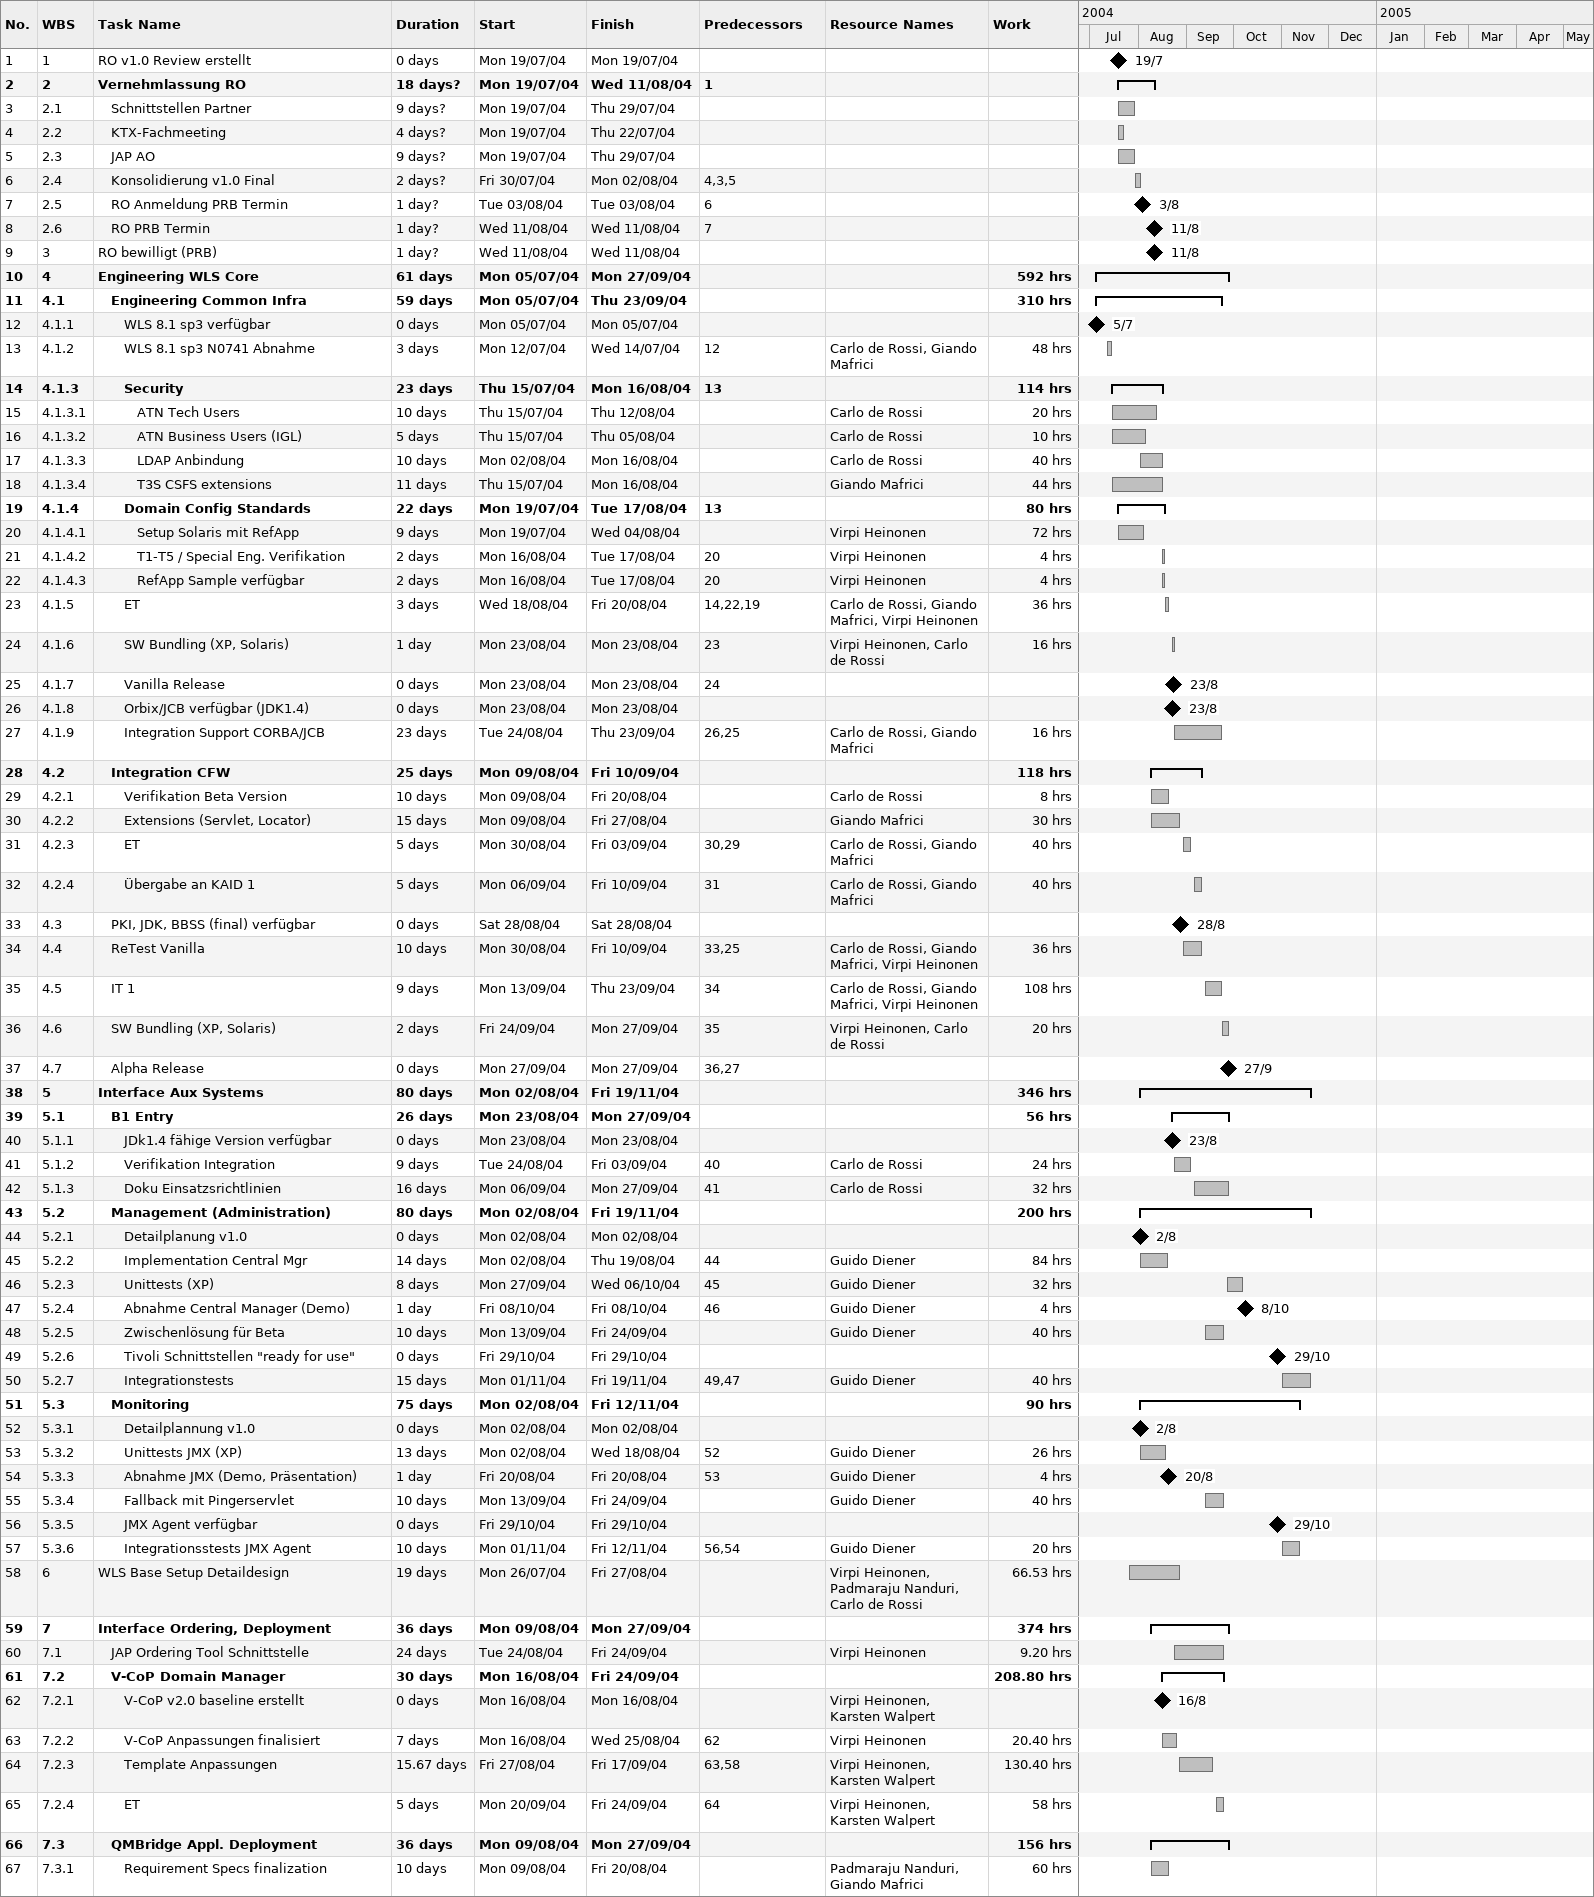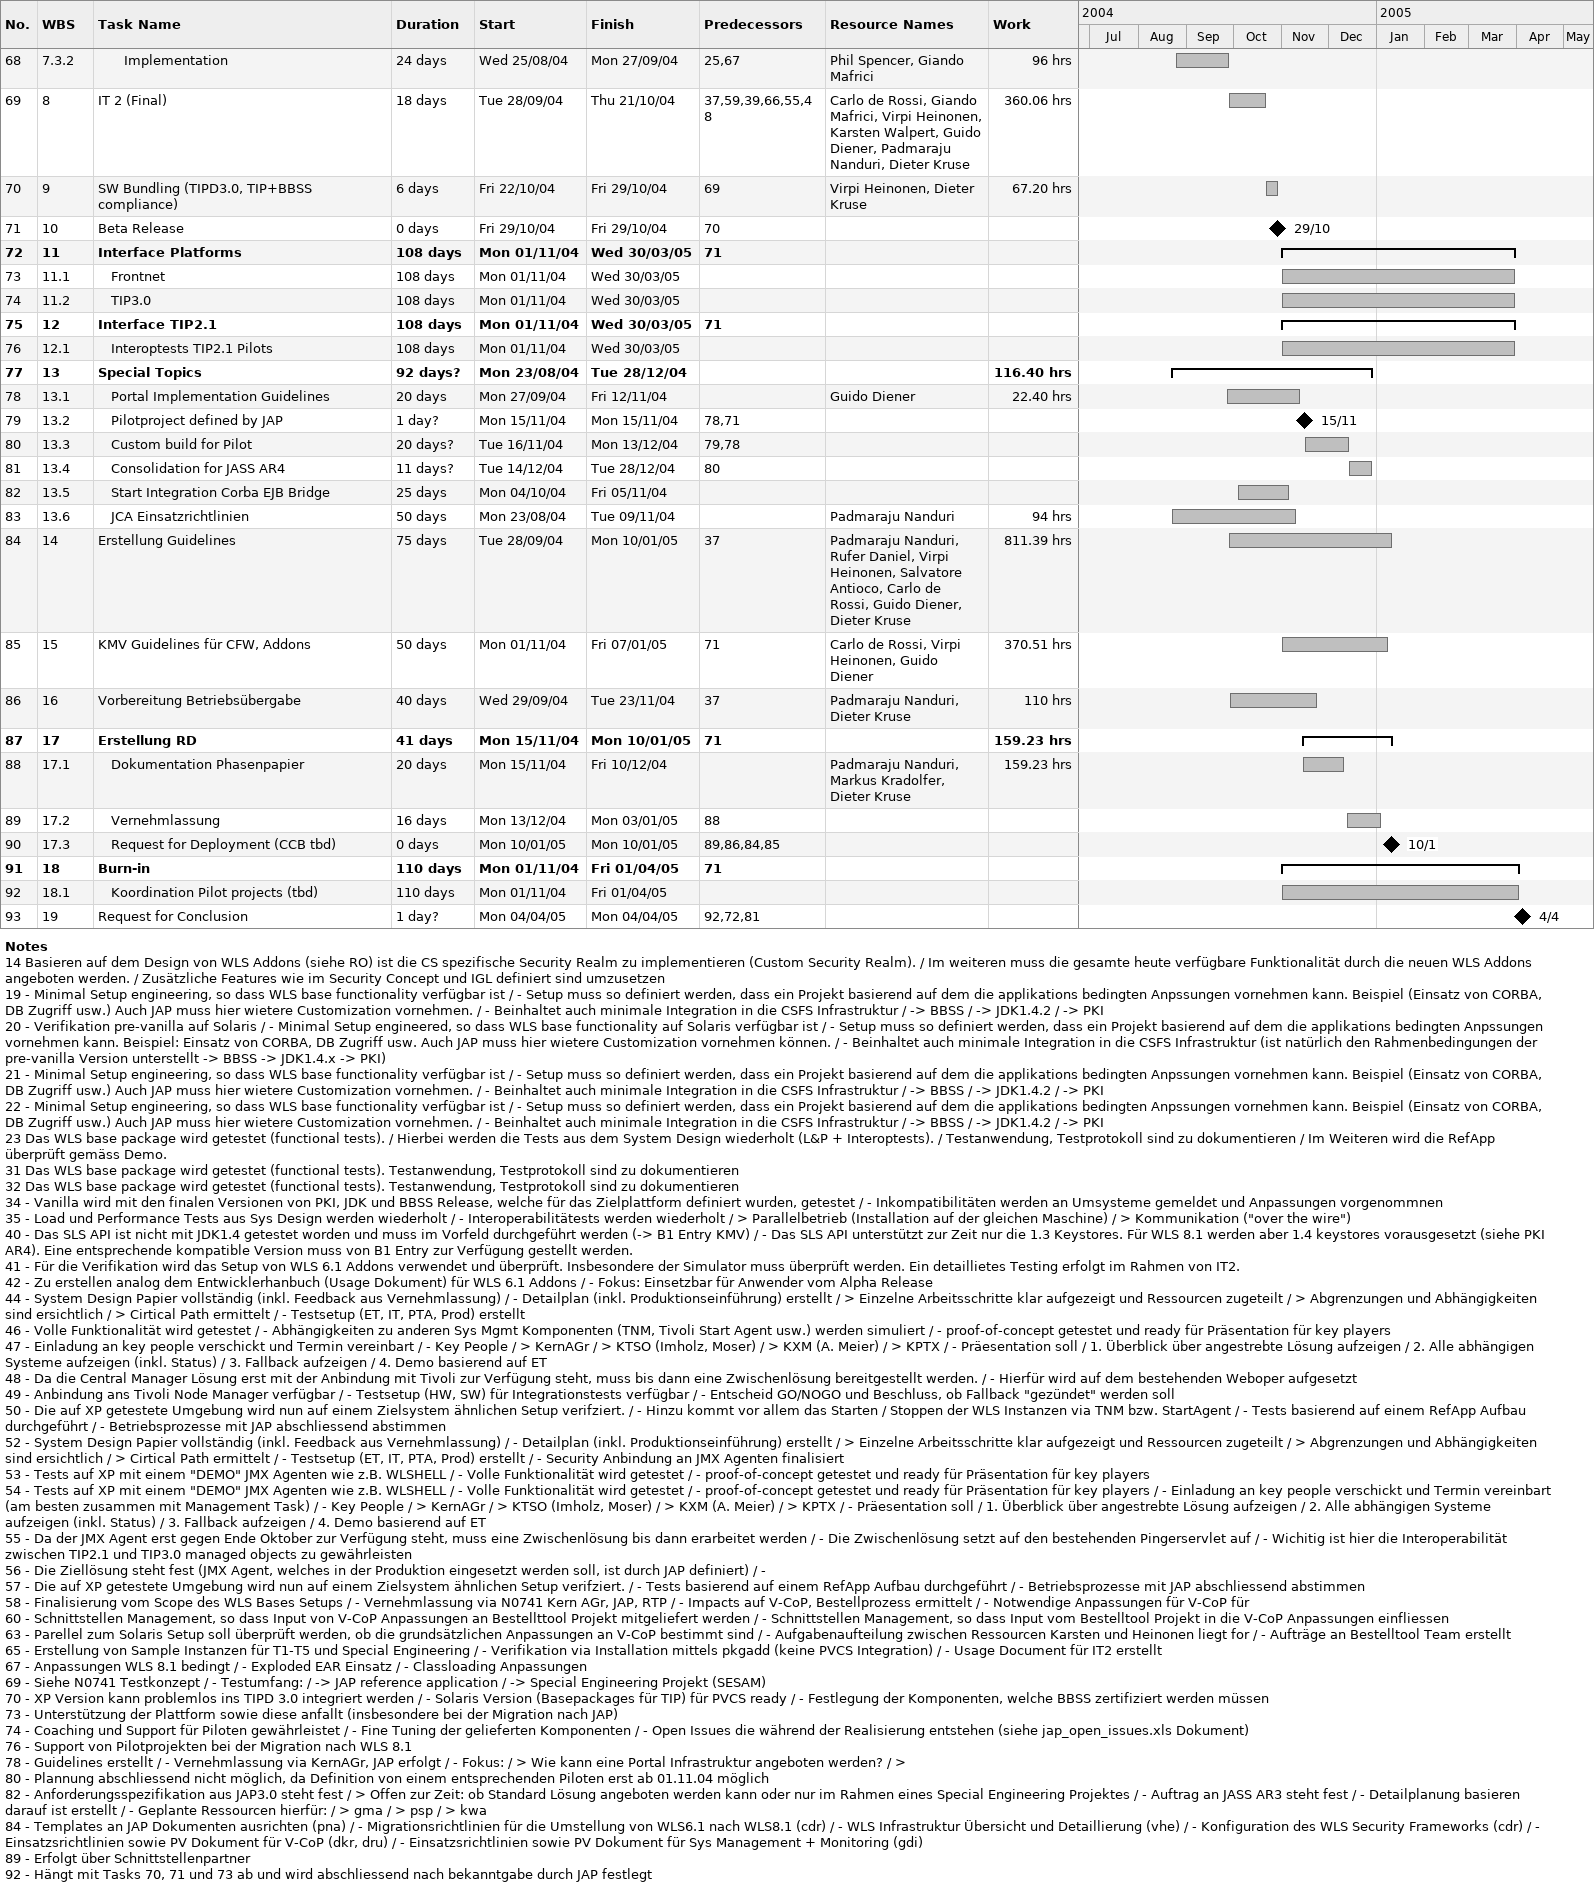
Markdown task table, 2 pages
| ID | WBS | Task | Duration | Start | Finish | Predecessors | Resources | Work (h) |
|---|---|---|---|---|---|---|---|---|
| 1 | 1 | RO v1.0 Review erstellt | 0d | 2004-07-19 | 2004-07-19 |  |  |  |
| 2 | 2 | **Vernehmlassung RO** | 18d? | 2004-07-19 | 2004-08-11 | 1 |  |  |
| 3 | 2.1 | Schnittstellen Partner | 9d? | 2004-07-19 | 2004-07-29 |  |  |  |
| 4 | 2.2 | KTX-Fachmeeting | 4d? | 2004-07-19 | 2004-07-22 |  |  |  |
| 5 | 2.3 | JAP AO | 9d? | 2004-07-19 | 2004-07-29 |  |  |  |
| 6 | 2.4 | Konsolidierung v1.0 Final | 2d? | 2004-07-30 | 2004-08-02 | 4, 3, 5 |  |  |
| 7 | 2.5 | RO Anmeldung PRB Termin | 1d? | 2004-08-03 | 2004-08-03 | 6 |  |  |
| 8 | 2.6 | RO PRB Termin | 1d? | 2004-08-11 | 2004-08-11 | 7 |  |  |
| 9 | 3 | RO bewilligt (PRB) | 1d? | 2004-08-11 | 2004-08-11 |  |  |  |
| 10 | 4 | **Engineering WLS Core** | 61d | 2004-07-05 | 2004-09-27 |  |  | 592 |
| 11 | 4.1 | **Engineering Common Infra** | 59d | 2004-07-05 | 2004-09-23 |  |  | 310 |
| 12 | 4.1.1 | WLS 8.1 sp3 verfügbar | 0d | 2004-07-05 | 2004-07-05 |  |  |  |
| 13 | 4.1.2 | WLS 8.1 sp3 N0741 Abnahme | 3d | 2004-07-12 | 2004-07-14 | 12 | Carlo de Rossi, Giando Mafrici | 48 |
| 14 | 4.1.3 | **Security** | 23d | 2004-07-15 | 2004-08-16 | 13 |  | 114 |
| 15 | 4.1.3.1 | ATN Tech Users | 10d | 2004-07-15 | 2004-08-12 |  | Carlo de Rossi | 20 |
| 16 | 4.1.3.2 | ATN Business Users (IGL) | 5d | 2004-07-15 | 2004-08-05 |  | Carlo de Rossi | 10 |
| 17 | 4.1.3.3 | LDAP Anbindung | 10d | 2004-08-02 | 2004-08-16 |  | Carlo de Rossi | 40 |
| 18 | 4.1.3.4 | T3S CSFS extensions | 11d | 2004-07-15 | 2004-08-16 |  | Giando Mafrici | 44 |
| 19 | 4.1.4 | **Domain Config Standards** | 22d | 2004-07-19 | 2004-08-17 | 13 |  | 80 |
| 20 | 4.1.4.1 | Setup Solaris mit RefApp | 9d | 2004-07-19 | 2004-08-04 |  | Virpi Heinonen | 72 |
| 21 | 4.1.4.2 | T1-T5 / Special Eng. Verifikation | 2d | 2004-08-16 | 2004-08-17 | 20 | Virpi Heinonen | 4 |
| 22 | 4.1.4.3 | RefApp Sample verfügbar | 2d | 2004-08-16 | 2004-08-17 | 20 | Virpi Heinonen | 4 |
| 23 | 4.1.5 | ET | 3d | 2004-08-18 | 2004-08-20 | 14, 22, 19 | Carlo de Rossi, Giando Mafrici, Virpi Heinonen | 36 |
| 24 | 4.1.6 | SW Bundling (XP, Solaris) | 1d | 2004-08-23 | 2004-08-23 | 23 | Virpi Heinonen, Carlo de Rossi | 16 |
| 25 | 4.1.7 | Vanilla Release | 0d | 2004-08-23 | 2004-08-23 | 24 |  |  |
| 26 | 4.1.8 | Orbix/JCB verfügbar (JDK1.4) | 0d | 2004-08-23 | 2004-08-23 |  |  |  |
| 27 | 4.1.9 | Integration Support CORBA/JCB | 23d | 2004-08-24 | 2004-09-23 | 26, 25 | Carlo de Rossi, Giando Mafrici | 16 |
| 28 | 4.2 | **Integration CFW** | 25d | 2004-08-09 | 2004-09-10 |  |  | 118 |
| 29 | 4.2.1 | Verifikation Beta Version | 10d | 2004-08-09 | 2004-08-20 |  | Carlo de Rossi | 8 |
| 30 | 4.2.2 | Extensions (Servlet, Locator) | 15d | 2004-08-09 | 2004-08-27 |  | Giando Mafrici | 30 |
| 31 | 4.2.3 | ET | 5d | 2004-08-30 | 2004-09-03 | 30, 29 | Carlo de Rossi, Giando Mafrici | 40 |
| 32 | 4.2.4 | Übergabe an KAID 1 | 5d | 2004-09-06 | 2004-09-10 | 31 | Carlo de Rossi, Giando Mafrici | 40 |
| 33 | 4.3 | PKI, JDK, BBSS (final) verfügbar | 0d | 2004-08-28 | 2004-08-28 |  |  |  |
| 34 | 4.4 | ReTest Vanilla | 10d | 2004-08-30 | 2004-09-10 | 33, 25 | Carlo de Rossi, Giando Mafrici, Virpi Heinonen | 36 |
| 35 | 4.5 | IT 1 | 9d | 2004-09-13 | 2004-09-23 | 34 | Carlo de Rossi, Giando Mafrici, Virpi Heinonen | 108 |
| 36 | 4.6 | SW Bundling (XP, Solaris) | 2d | 2004-09-24 | 2004-09-27 | 35 | Virpi Heinonen, Carlo de Rossi | 20 |
| 37 | 4.7 | Alpha Release | 0d | 2004-09-27 | 2004-09-27 | 36, 27 |  |  |
| 38 | 5 | **Interface Aux Systems** | 80d | 2004-08-02 | 2004-11-19 |  |  | 346 |
| 39 | 5.1 | **B1 Entry** | 26d | 2004-08-23 | 2004-09-27 |  |  | 56 |
| 40 | 5.1.1 | JDk1.4 fähige Version verfügbar | 0d | 2004-08-23 | 2004-08-23 |  |  |  |
| 41 | 5.1.2 | Verifikation Integration | 9d | 2004-08-24 | 2004-09-03 | 40 | Carlo de Rossi | 24 |
| 42 | 5.1.3 | Doku Einsatzsrichtlinien | 16d | 2004-09-06 | 2004-09-27 | 41 | Carlo de Rossi | 32 |
| 43 | 5.2 | **Management (Administration)** | 80d | 2004-08-02 | 2004-11-19 |  |  | 200 |
| 44 | 5.2.1 | Detailplanung v1.0 | 0d | 2004-08-02 | 2004-08-02 |  |  |  |
| 45 | 5.2.2 | Implementation Central Mgr | 14d | 2004-08-02 | 2004-08-19 | 44 | Guido Diener | 84 |
| 46 | 5.2.3 | Unittests (XP) | 8d | 2004-09-27 | 2004-10-06 | 45 | Guido Diener | 32 |
| 47 | 5.2.4 | Abnahme Central Manager (Demo) | 1d | 2004-10-08 | 2004-10-08 | 46 | Guido Diener | 4 |
| 48 | 5.2.5 | Zwischenlösung für Beta | 10d | 2004-09-13 | 2004-09-24 |  | Guido Diener | 40 |
| 49 | 5.2.6 | Tivoli Schnittstellen "ready for use" | 0d | 2004-10-29 | 2004-10-29 |  |  |  |
| 50 | 5.2.7 | Integrationstests | 15d | 2004-11-01 | 2004-11-19 | 49, 47 | Guido Diener | 40 |
| 51 | 5.3 | **Monitoring** | 75d | 2004-08-02 | 2004-11-12 |  |  | 90 |
| 52 | 5.3.1 | Detailplannung v1.0 | 0d | 2004-08-02 | 2004-08-02 |  |  |  |
| 53 | 5.3.2 | Unittests JMX (XP) | 13d | 2004-08-02 | 2004-08-18 | 52 | Guido Diener | 26 |
| 54 | 5.3.3 | Abnahme JMX (Demo, Präsentation) | 1d | 2004-08-20 | 2004-08-20 | 53 | Guido Diener | 4 |
| 55 | 5.3.4 | Fallback mit Pingerservlet | 10d | 2004-09-13 | 2004-09-24 |  | Guido Diener | 40 |
| 56 | 5.3.5 | JMX Agent verfügbar | 0d | 2004-10-29 | 2004-10-29 |  |  |  |
| 57 | 5.3.6 | Integrationsstests JMX Agent | 10d | 2004-11-01 | 2004-11-12 | 56, 54 | Guido Diener | 20 |
| 58 | 6 | WLS Base Setup Detaildesign | 19d | 2004-07-26 | 2004-08-27 |  | Virpi Heinonen, Padmaraju Nanduri, Carlo de Rossi | 66.53 |
| 59 | 7 | **Interface Ordering, Deployment** | 36d | 2004-08-09 | 2004-09-27 |  |  | 374 |
| 60 | 7.1 | JAP Ordering Tool Schnittstelle | 24d | 2004-08-24 | 2004-09-24 |  | Virpi Heinonen | 9.20 |
| 61 | 7.2 | **V-CoP Domain Manager** | 30d | 2004-08-16 | 2004-09-24 |  |  | 208.80 |
| 62 | 7.2.1 | V-CoP v2.0 baseline erstellt | 0d | 2004-08-16 | 2004-08-16 |  | Virpi Heinonen, Karsten Walpert |  |
| 63 | 7.2.2 | V-CoP Anpassungen finalisiert | 7d | 2004-08-16 | 2004-08-25 | 62 | Virpi Heinonen | 20.40 |
| 64 | 7.2.3 | Template Anpassungen | 15.67d | 2004-08-27 | 2004-09-17 | 63, 58 | Virpi Heinonen, Karsten Walpert | 130.40 |
| 65 | 7.2.4 | ET | 5d | 2004-09-20 | 2004-09-24 | 64 | Virpi Heinonen, Karsten Walpert | 58 |
| 66 | 7.3 | **QMBridge Appl. Deployment** | 36d | 2004-08-09 | 2004-09-27 |  |  | 156 |
| 67 | 7.3.1 | Requirement Specs finalization | 10d | 2004-08-09 | 2004-08-20 |  | Padmaraju Nanduri, Giando Mafrici | 60 |
| 68 | 7.3.2 | Implementation | 24d | 2004-08-25 | 2004-09-27 | 25, 67 | Phil Spencer, Giando Mafrici | 96 |
| 69 | 8 | IT 2 (Final) | 18d | 2004-09-28 | 2004-10-21 | 37, 59, 39, 66, 55, 48 | Carlo de Rossi, Giando Mafrici, Virpi Heinonen, Karsten Walpert, Guido Diener, Padmaraju Nanduri, Dieter Kruse | 360.06 |
| 70 | 9 | SW Bundling (TIPD3.0, TIP+BBSS compliance) | 6d | 2004-10-22 | 2004-10-29 | 69 | Virpi Heinonen, Dieter Kruse | 67.20 |
| 71 | 10 | Beta Release | 0d | 2004-10-29 | 2004-10-29 | 70 |  |  |
| 72 | 11 | **Interface Platforms** | 108d | 2004-11-01 | 2005-03-30 | 71 |  |  |
| 73 | 11.1 | Frontnet | 108d | 2004-11-01 | 2005-03-30 |  |  |  |
| 74 | 11.2 | TIP3.0 | 108d | 2004-11-01 | 2005-03-30 |  |  |  |
| 75 | 12 | **Interface TIP2.1** | 108d | 2004-11-01 | 2005-03-30 | 71 |  |  |
| 76 | 12.1 | Interoptests TIP2.1 Pilots | 108d | 2004-11-01 | 2005-03-30 |  |  |  |
| 77 | 13 | **Special Topics** | 92d? | 2004-08-23 | 2004-12-28 |  |  | 116.40 |
| 78 | 13.1 | Portal Implementation Guidelines | 20d | 2004-09-27 | 2004-11-12 |  | Guido Diener | 22.40 |
| 79 | 13.2 | Pilotproject defined by JAP | 1d? | 2004-11-15 | 2004-11-15 | 78, 71 |  |  |
| 80 | 13.3 | Custom build for Pilot | 20d? | 2004-11-16 | 2004-12-13 | 79, 78 |  |  |
| 81 | 13.4 | Consolidation for JASS AR4 | 11d? | 2004-12-14 | 2004-12-28 | 80 |  |  |
| 82 | 13.5 | Start Integration Corba EJB Bridge | 25d | 2004-10-04 | 2004-11-05 |  |  |  |
| 83 | 13.6 | JCA Einsatzrichtlinien | 50d | 2004-08-23 | 2004-11-09 |  | Padmaraju Nanduri | 94 |
| 84 | 14 | Erstellung Guidelines | 75d | 2004-09-28 | 2005-01-10 | 37 | Padmaraju Nanduri, Rufer Daniel, Virpi Heinonen, Salvatore Antioco, Carlo de Rossi, Guido Diener, Dieter Kruse | 811.39 |
| 85 | 15 | KMV Guidelines für CFW, Addons | 50d | 2004-11-01 | 2005-01-07 | 71 | Carlo de Rossi, Virpi Heinonen, Guido Diener | 370.51 |
| 86 | 16 | Vorbereitung Betriebsübergabe | 40d | 2004-09-29 | 2004-11-23 | 37 | Padmaraju Nanduri, Dieter Kruse | 110 |
| 87 | 17 | **Erstellung RD** | 41d | 2004-11-15 | 2005-01-10 | 71 |  | 159.23 |
| 88 | 17.1 | Dokumentation Phasenpapier | 20d | 2004-11-15 | 2004-12-10 |  | Padmaraju Nanduri, Markus Kradolfer, Dieter Kruse | 159.23 |
| 89 | 17.2 | Vernehmlassung | 16d | 2004-12-13 | 2005-01-03 | 88 |  |  |
| 90 | 17.3 | Request for Deployment (CCB tbd) | 0d | 2005-01-10 | 2005-01-10 | 89, 86, 84, 85 |  |  |
| 91 | 18 | **Burn-in** | 110d | 2004-11-01 | 2005-04-01 | 71 |  |  |
| 92 | 18.1 | Koordination Pilot projects (tbd) | 110d | 2004-11-01 | 2005-04-01 |  |  |  |
| 93 | 19 | Request for Conclusion | 1d? | 2005-04-04 | 2005-04-04 | 92, 72, 81 |  |  |

Notes
- 14: Basieren auf dem Design von WLS Addons (siehe RO) ist die CS spezifische Security Realm zu implementieren (Custom Security Realm). / Im weiteren muss die gesamte heute verfügbare Funktionalität durch die neuen WLS Addons angeboten werden. / Zusätzliche Features wie im Security Concept und IGL definiert sind umzusetzen
- 19: - Minimal Setup engineering, so dass WLS base functionality verfügbar ist / - Setup muss so definiert werden, dass ein Projekt basierend auf dem die applikations bedingten Anpssungen vornehmen kann. Beispiel (Einsatz von CORBA, DB Zugriff usw.) Auch JAP muss hier wietere Customization vornehmen. / - Beinhaltet auch minimale Integration in die CSFS Infrastruktur / -> BBSS / -> JDK1.4.2 / -> PKI
- 20: - Verifikation pre-vanilla auf Solaris / - Minimal Setup engineered, so dass WLS base functionality auf Solaris verfügbar ist / - Setup muss so definiert werden, dass ein Projekt basierend auf dem die applikations bedingten Anpssungen vornehmen kann. Beispiel: Einsatz von CORBA, DB Zugriff usw. Auch JAP muss hier wietere Customization vornehmen können. / - Beinhaltet auch minimale Integration in die CSFS Infrastruktur (ist natürlich den Rahmenbedingungen der pre-vanilla Version unterstellt -> BBSS -> JDK1.4.x -> PKI)
- 21: - Minimal Setup engineering, so dass WLS base functionality verfügbar ist / - Setup muss so definiert werden, dass ein Projekt basierend auf dem die applikations bedingten Anpssungen vornehmen kann. Beispiel (Einsatz von CORBA, DB Zugriff usw.) Auch JAP muss hier wietere Customization vornehmen. / - Beinhaltet auch minimale Integration in die CSFS Infrastruktur / -> BBSS / -> JDK1.4.2 / -> PKI
- 22: - Minimal Setup engineering, so dass WLS base functionality verfügbar ist / - Setup muss so definiert werden, dass ein Projekt basierend auf dem die applikations bedingten Anpssungen vornehmen kann. Beispiel (Einsatz von CORBA, DB Zugriff usw.) Auch JAP muss hier wietere Customization vornehmen. / - Beinhaltet auch minimale Integration in die CSFS Infrastruktur / -> BBSS / -> JDK1.4.2 / -> PKI
- 23: Das WLS base package wird getestet (functional tests). / Hierbei werden die Tests aus dem System Design wiederholt (L&P + Interoptests). / Testanwendung, Testprotokoll sind zu dokumentieren / Im Weiteren wird die RefApp überprüft gemäss Demo.
- 31: Das WLS base package wird getestet (functional tests). Testanwendung, Testprotokoll sind zu dokumentieren
- 32: Das WLS base package wird getestet (functional tests). Testanwendung, Testprotokoll sind zu dokumentieren
- 34: - Vanilla wird mit den finalen Versionen von PKI, JDK und BBSS Release, welche für das Zielplattform definiert wurden, getestet / - Inkompatibilitäten werden an Umsysteme gemeldet und Anpassungen vorgenommnen
- 35: - Load und Performance Tests aus Sys Design werden wiederholt / - Interoperabilitätests werden wiederholt / > Parallelbetrieb (Installation auf der gleichen Maschine) / > Kommunikation ("over the wire")
- 40: - Das SLS API ist nicht mit JDK1.4 getestet worden und muss im Vorfeld durchgeführt werden (-> B1 Entry KMV) / - Das SLS API unterstützt zur Zeit nur die 1.3 Keystores. Für WLS 8.1 werden aber 1.4 keystores vorausgesetzt (siehe PKI AR4). Eine entsprechende kompatible Version muss von B1 Entry zur Verfügung gestellt werden.
- 41: - Für die Verifikation wird das Setup von WLS 6.1 Addons verwendet und überprüft. Insbesondere der Simulator muss überprüft werden. Ein detaillietes Testing erfolgt im Rahmen von IT2.
- 42: - Zu erstellen analog dem Entwicklerhanbuch (Usage Dokument) für WLS 6.1 Addons / - Fokus: Einsetzbar für Anwender vom Alpha Release
- 44: - System Design Papier vollständig (inkl. Feedback aus Vernehmlassung) / - Detailplan (inkl. Produktionseinführung) erstellt / > Einzelne Arbeitsschritte klar aufgezeigt und Ressourcen zugeteilt / > Abgrenzungen und Abhängigkeiten sind ersichtlich / > Cirtical Path ermittelt / - Testsetup (ET, IT, PTA, Prod) erstellt
- 46: - Volle Funktionalität wird getestet / - Abhängigkeiten zu anderen Sys Mgmt Komponenten (TNM, Tivoli Start Agent usw.) werden simuliert / - proof-of-concept getestet und ready für Präsentation für key players
- 47: - Einladung an key people verschickt und Termin vereinbart / - Key People / > KernAGr / > KTSO (Imholz, Moser) / > KXM (A. Meier) / > KPTX / - Präesentation soll / 1. Überblick über angestrebte Lösung aufzeigen / 2. Alle abhängigen Systeme aufzeigen (inkl. Status) / 3. Fallback aufzeigen / 4. Demo basierend auf ET
- 48: - Da die Central Manager Lösung erst mit der Anbindung mit Tivoli zur Verfügung steht, muss bis dann eine Zwischenlösung bereitgestellt werden. / - Hierfür wird auf dem bestehenden Weboper aufgesetzt
- 49: - Anbindung ans Tivoli Node Manager verfügbar / - Testsetup (HW, SW) für Integrationstests verfügbar / - Entscheid GO/NOGO und Beschluss, ob Fallback "gezündet" werden soll
- 50: - Die auf XP getestete Umgebung wird nun auf einem Zielsystem ähnlichen Setup verifziert. / - Hinzu kommt vor allem das Starten / Stoppen der WLS Instanzen via TNM bzw. StartAgent / - Tests basierend auf einem RefApp Aufbau durchgeführt / - Betriebsprozesse mit JAP abschliessend abstimmen
- 52: - System Design Papier vollständig (inkl. Feedback aus Vernehmlassung) / - Detailplan (inkl. Produktionseinführung) erstellt / > Einzelne Arbeitsschritte klar aufgezeigt und Ressourcen zugeteilt / > Abgrenzungen und Abhängigkeiten sind ersichtlich / > Cirtical Path ermittelt / - Testsetup (ET, IT, PTA, Prod) erstellt / - Security Anbindung an JMX Agenten finalisiert
- 53: - Tests auf XP mit einem "DEMO" JMX Agenten wie z.B. WLSHELL / - Volle Funktionalität wird getestet / - proof-of-concept getestet und ready für Präsentation für key players
- 54: - Tests auf XP mit einem "DEMO" JMX Agenten wie z.B. WLSHELL / - Volle Funktionalität wird getestet / - proof-of-concept getestet und ready für Präsentation für key players / - Einladung an key people verschickt und Termin vereinbart (am besten zusammen mit Management Task) / - Key People / > KernAGr / > KTSO (Imholz, Moser) / > KXM (A. Meier) / > KPTX / - Präesentation soll / 1. Überblick über angestrebte Lösung aufzeigen / 2. Alle abhängigen Systeme aufzeigen (inkl. Status) / 3. Fallback aufzeigen / 4. Demo basierend auf ET
- 55: - Da der JMX Agent erst gegen Ende Oktober zur Verfügung steht, muss eine Zwischenlösung bis dann erarbeitet werden / - Die Zwischenlösung setzt auf den bestehenden Pingerservlet auf / - Wichitig ist hier die Interoperabilität zwischen TIP2.1 und TIP3.0 managed objects zu gewährleisten
- 56: - Die Ziellösung steht fest (JMX Agent, welches in der Produktion eingesetzt werden soll, ist durch JAP definiert) / -
- 57: - Die auf XP getestete Umgebung wird nun auf einem Zielsystem ähnlichen Setup verifziert. / - Tests basierend auf einem RefApp Aufbau durchgeführt / - Betriebsprozesse mit JAP abschliessend abstimmen
- 58: - Finalisierung vom Scope des WLS Bases Setups / - Vernehmlassung via N0741 Kern AGr, JAP, RTP / - Impacts auf V-CoP, Bestellprozess ermittelt / - Notwendige Anpassungen für V-CoP für
- 60: - Schnittstellen Management, so dass Input von V-CoP Anpassungen an Bestellttool Projekt mitgeliefert werden / - Schnittstellen Management, so dass Input vom Bestelltool Projekt in die V-CoP Anpassungen einfliessen
- 63: - Parellel zum Solaris Setup soll überprüft werden, ob die grundsätzlichen Anpassungen an V-CoP bestimmt sind / - Aufgabenaufteilung zwischen Ressourcen Karsten und Heinonen liegt for / - Aufträge an Bestelltool Team erstellt
- 65: - Erstellung von Sample Instanzen für T1-T5 und Special Engineering / - Verifikation via Installation mittels pkgadd (keine PVCS Integration) / - Usage Document für IT2 erstellt
- 67: - Anpassungen WLS 8.1 bedingt / - Exploded EAR Einsatz / - Classloading Anpassungen
- 69: - Siehe N0741 Testkonzept / - Testumfang: / -> JAP reference application / -> Special Engineering Projekt (SESAM)
- 70: - XP Version kann problemlos ins TIPD 3.0 integriert werden / - Solaris Version (Basepackages für TIP) für PVCS ready / - Festlegung der Komponenten, welche BBSS zertifiziert werden müssen
- 73: - Unterstützung der Plattform sowie diese anfallt (insbesondere bei der Migration nach JAP)
- 74: - Coaching und Support für Piloten gewährleistet / - Fine Tuning der gelieferten Komponenten / - Open Issues die während der Realisierung entstehen (siehe jap_open_issues.xls Dokument)
- 76: - Support von Pilotprojekten bei der Migration nach WLS 8.1
- 78: - Guidelines erstellt / - Vernehmlassung via KernAGr, JAP erfolgt / - Fokus: / > Wie kann eine Portal Infrastruktur angeboten werden? / >
- 80: - Plannung abschliessend nicht möglich, da Definition von einem entsprechenden Piloten erst ab 01.11.04 möglich
- 82: - Anforderungsspezifikation aus JAP3.0 steht fest / > Offen zur Zeit: ob Standard Lösung angeboten werden kann oder nur im Rahmen eines Special Engineering Projektes / - Auftrag an JASS AR3 steht fest / - Detailplanung basieren darauf ist erstellt / - Geplante Ressourcen hierfür: / > gma / > psp / > kwa
- 84: - Templates an JAP Dokumenten ausrichten (pna) / - Migrationsrichtlinien für die Umstellung von WLS6.1 nach WLS8.1 (cdr) / - WLS Infrastruktur Übersicht und Detaillierung (vhe) / - Konfiguration des WLS Security Frameworks (cdr) / - Einsatzsrichtlinien sowie PV Dokument für V-CoP (dkr, dru) / - Einsatzsrichtlinien sowie PV Dokument für Sys Management + Monitoring (gdi)
- 89: - Erfolgt über Schnittstellenpartner
- 92: - Hängt mit Tasks 70, 71 und 73 ab und wird abschliessend nach bekanntgabe durch JAP festlegt
